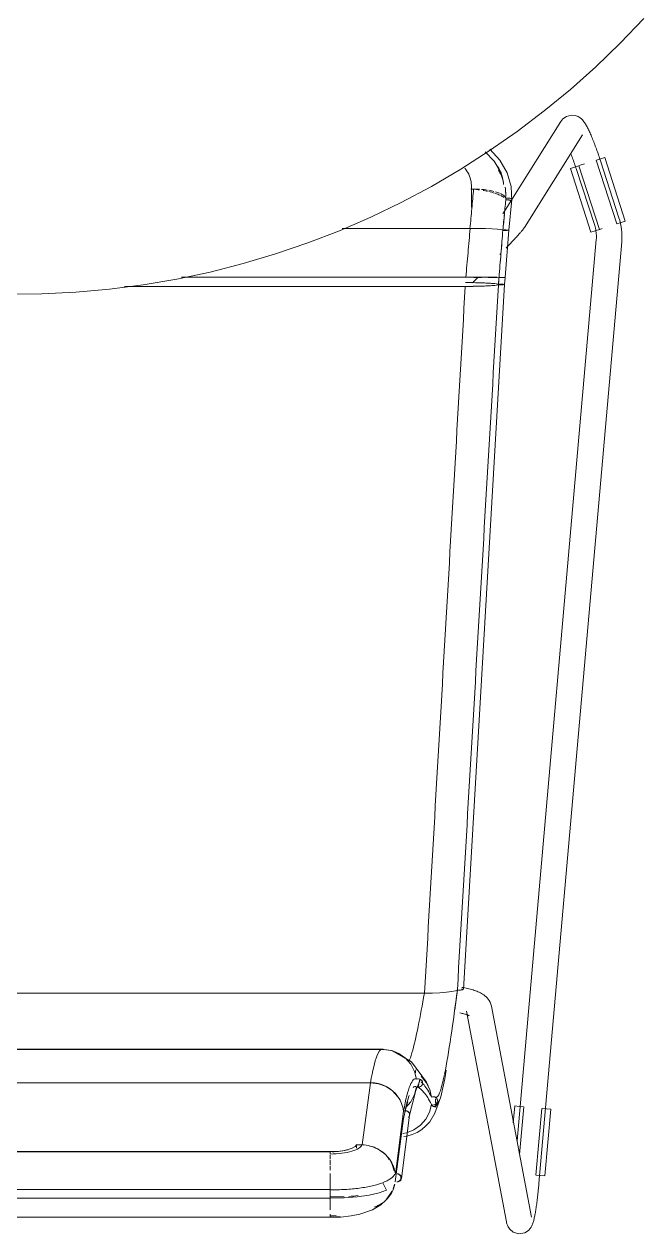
# Model space of a CAD drawing. Header units: millimetres. Extents: x 155927 to 295199, y -4084 to 97293.
# Drawn here: x 177876 to 178168, y 11464 to 12033 of the extents above; entities that cross this region are included whole.
import ezdxf

# ---------------------------------------------------------------- set-up
doc = ezdxf.new("R2010")
doc.units = ezdxf.units.MM
doc.header["$MEASUREMENT"] = 0
doc.layers.add('I-FURN', color=8, linetype='CONTINUOUS', lineweight=9)

msp = doc.modelspace()

# ---------------------------------------------------------------- linework, layer by layer
at = {"layer": 'I-FURN'}
for p, q in [((178156.52, 12024.28), (178167.56, 12035.86)), ((178145.03, 12013.15), (178156.52, 12024.28)), ((178133.09, 12002.49), (178145.03, 12013.15)), ((178120.75, 11992.32), (178133.09, 12002.49)), ((178108, 11982.64), (178120.75, 11992.32)), ((178128.5, 11987.41), (178105.46, 11950.65)), ((178129.39, 11988.54), (178128.5, 11987.41)), ((178129.39, 11988.54), (178131.12, 11989.76)), ((178131.12, 11989.76), (178133.35, 11990.35)), ((178133.35, 11990.35), (178135.32, 11990.17)), ((178135.32, 11990.17), (178136.7, 11989.65)), ((178136.7, 11989.65), (178137.62, 11989.09)), ((178137.62, 11989.09), (178138.25, 11988.57)), ((178138.25, 11988.57), (178138.71, 11988.1)), ((178138.71, 11988.1), (178139.08, 11987.67)), ((178139.08, 11987.67), (178139.39, 11987.27)), ((178139.39, 11987.27), (178139.67, 11986.88)), ((178139.67, 11986.88), (178139.92, 11986.49)), ((178139.92, 11986.49), (178140.17, 11986.1)), ((178140.17, 11986.1), (178140.4, 11985.7)), ((178094.88, 11973.49), (178108, 11982.64)), ((178111.36, 11937.46), (178138.67, 11981.04)), ((178140.4, 11985.7), (178140.63, 11985.29)), ((178140.63, 11985.29), (178140.86, 11984.87)), ((178140.86, 11984.87), (178141.09, 11984.43)), ((178141.09, 11984.43), (178141.32, 11983.97)), ((178141.32, 11983.97), (178141.55, 11983.5)), ((178141.55, 11983.5), (178141.78, 11983.01)), ((178141.78, 11983.01), (178142.02, 11982.5)), ((178142.02, 11982.5), (178142.26, 11981.97)), ((178142.26, 11981.97), (178142.5, 11981.42)), ((178142.5, 11981.42), (178142.74, 11980.86)), ((178142.74, 11980.86), (178142.99, 11980.28)), ((178142.99, 11980.28), (178143.23, 11979.69)), ((178143.23, 11979.69), (178143.48, 11979.08)), ((178143.48, 11979.08), (178143.73, 11978.45)), ((178143.73, 11978.45), (178143.98, 11977.81)), ((178143.98, 11977.81), (178144.24, 11977.16)), ((178144.24, 11977.16), (178144.49, 11976.49)), ((178144.49, 11976.49), (178144.75, 11975.82)), ((178144.75, 11975.82), (178145, 11975.13)), ((178145, 11975.13), (178145.26, 11974.43)), ((178081.41, 11964.87), (178094.88, 11973.49)), ((178097.18, 11968.65), (178092.92, 11973.11)), ((178099.86, 11969.23), (178095.12, 11974.38)), ((178103.25, 11963.22), (178099.86, 11969.23)), ((178133.3, 11972.16), (178133.53, 11971.53)), ((178133.53, 11971.53), (178133.77, 11970.9)), ((178133.77, 11970.9), (178134.01, 11970.25)), ((178134.01, 11970.25), (178134.24, 11969.59)), ((178134.24, 11969.59), (178134.48, 11968.93)), ((178134.48, 11968.93), (178134.71, 11968.26)), ((178145.14, 11969.14), (178154.82, 11939.13)), ((178145.25, 11969.18), (178147.23, 11969.81)), ((178145.26, 11974.43), (178145.51, 11973.72)), ((178145.51, 11973.72), (178145.76, 11973.01)), ((178145.76, 11973.01), (178146.02, 11972.28)), ((178146.02, 11972.28), (178146.27, 11971.55)), ((178146.27, 11971.55), (178146.52, 11970.82)), ((178146.52, 11970.82), (178146.76, 11970.08)), ((178146.76, 11970.08), (178147.01, 11969.35)), ((178147.01, 11969.35), (178147.16, 11968.89)), ((178147.23, 11969.81), (178149.18, 11970.45)), ((178149.18, 11970.45), (178158.87, 11940.44)), ((178067.6, 11956.79), (178081.41, 11964.87)), ((178100.54, 11962.82), (178097.18, 11968.65)), ((178133.02, 11965.23), (178134.98, 11965.86)), ((178133.02, 11965.23), (178142.71, 11935.22)), ((178134.71, 11968.26), (178134.94, 11967.58)), ((178134.94, 11967.58), (178135.18, 11966.89)), ((178134.98, 11965.86), (178136.95, 11966.5)), ((178135.18, 11966.89), (178135.41, 11966.2)), ((178135.41, 11966.2), (178135.63, 11965.51)), ((178135.63, 11965.51), (178135.74, 11965.18)), ((178135.74, 11965.18), (178144.46, 11938.36)), ((178146.75, 11936.53), (178137.07, 11966.53)), ((178139.64, 11967.37), (178137.16, 11966.57)), ((178155.87, 11942.07), (178147.16, 11968.89)), ((178105.12, 11956.7), (178103.25, 11963.22)), ((178053.47, 11949.27), (178067.6, 11956.79)), ((178086.41, 11955.57), (178087.46, 11955.57)), ((178086.47, 11947.06), (178086.47, 11956.82)), ((178105.41, 11949.79), (178105.12, 11956.7)), ((178039.06, 11942.32), (178053.47, 11949.27)), ((178105.25, 11950.31), (178101.19, 11943.83)), ((178105.53, 11950.68), (178104.11, 11936.19)), ((178024.38, 11935.96), (178039.06, 11942.32)), ((178155.88, 11942.03), (178155.87, 11942.07)), ((178156.21, 11940.94), (178155.88, 11942.03)), ((178156.5, 11939.83), (178156.21, 11940.94)), ((178009.46, 11930.18), (178024.38, 11935.96)), ((178085.76, 11937.02), (178025.65, 11937.02)), ((178025.65, 11937.02), (178085.76, 11937.02)), ((178089.52, 11937), (178085.76, 11937.02)), ((178085.88, 11937.02), (178089.52, 11936.99)), ((178089.62, 11936.99), (178093.06, 11936.92)), ((178093.06, 11936.92), (178089.62, 11936.99)), ((178096.15, 11936.81), (178093.06, 11936.92)), ((178093.12, 11936.92), (178096.16, 11936.81)), ((178098.63, 11936.66), (178096.15, 11936.81)), ((178096.2, 11936.8), (178098.64, 11936.66)), ((178100.37, 11936.48), (178098.63, 11936.66)), ((178098.65, 11936.65), (178100.37, 11936.48)), ((178100.37, 11936.48), (178101.26, 11936.28)), ((178101.26, 11936.28), (178100.37, 11936.48)), ((178101.73, 11936.29), (178101.26, 11936.28)), ((178101.26, 11936.28), (178101.73, 11936.29)), ((178101.27, 11936.1), (178101.75, 11936.09)), ((178101.74, 11936.09), (178101.27, 11936.1)), ((178102.23, 11936.29), (178101.73, 11936.29)), ((178101.73, 11936.29), (178102.22, 11936.29)), ((178102.24, 11936.09), (178101.74, 11936.09)), ((178101.75, 11936.09), (178102.24, 11936.09)), ((178102.22, 11936.29), (178102.72, 11936.29)), ((178102.72, 11936.29), (178102.23, 11936.29)), ((178102.24, 11936.09), (178102.73, 11936.09)), ((178102.73, 11936.09), (178102.24, 11936.09)), ((178104.11, 11936.19), (178102.28, 11913.99)), ((178103.17, 11936.28), (178102.72, 11936.29)), ((178102.72, 11936.29), (178103.17, 11936.28)), ((178102.73, 11936.09), (178103.19, 11936.1)), ((178103.18, 11936.1), (178102.73, 11936.09)), ((178103.56, 11936.26), (178103.17, 11936.28)), ((178103.17, 11936.28), (178103.55, 11936.26)), ((178103.55, 11936.26), (178103.85, 11936.24)), ((178103.85, 11936.24), (178103.56, 11936.26)), ((178103.86, 11936.14), (178103.56, 11936.12)), ((178103.57, 11936.12), (178103.86, 11936.14)), ((178104.04, 11936.22), (178103.85, 11936.24)), ((178103.86, 11936.14), (178104.05, 11936.17)), ((178104.04, 11936.17), (178103.86, 11936.14)), ((178104.04, 11936.22), (178104.11, 11936.19)), ((178104.11, 11936.19), (178104.04, 11936.22)), ((178104.11, 11936.19), (178104.04, 11936.17)), ((178104.05, 11936.17), (178104.11, 11936.19)), ((178109.36, 11934.93), (178109.1, 11934.64)), ((178109.6, 11935.21), (178109.36, 11934.93)), ((178109.83, 11935.48), (178109.6, 11935.21)), ((178110.04, 11935.73), (178109.83, 11935.48)), ((178110.24, 11935.97), (178110.04, 11935.73)), ((178110.43, 11936.2), (178110.24, 11935.97)), ((178110.61, 11936.43), (178110.43, 11936.2)), ((178110.79, 11936.65), (178110.61, 11936.43)), ((178110.96, 11936.88), (178110.79, 11936.65)), ((178111.15, 11937.13), (178110.96, 11936.88)), ((178111.36, 11937.46), (178111.15, 11937.13)), ((178144.66, 11935.85), (178142.71, 11935.22)), ((178144.46, 11938.36), (178144.65, 11937.73)), ((178144.65, 11937.73), (178144.81, 11937.09)), ((178146.64, 11936.49), (178144.66, 11935.85)), ((178144.81, 11937.09), (178144.95, 11936.44)), ((178144.95, 11936.44), (178145.07, 11935.79)), ((178145.07, 11935.79), (178145.16, 11935.13)), ((178145.16, 11935.13), (178145.22, 11934.47)), ((178148.02, 11936.94), (178146.85, 11936.56)), ((178156.91, 11939.81), (178154.94, 11939.17)), ((178156.74, 11938.71), (178156.5, 11939.83)), ((178156.93, 11937.59), (178156.74, 11938.71)), ((178158.87, 11940.44), (178156.91, 11939.81)), ((178157.08, 11936.46), (178156.93, 11937.59)), ((178157.19, 11935.32), (178157.08, 11936.46)), ((178157.25, 11934.18), (178157.19, 11935.32)), ((177994.32, 11925.01), (178009.46, 11930.18)), ((178104.08, 11929.15), (178103.64, 11928.68)), ((178104.51, 11929.61), (178104.08, 11929.15)), ((178104.94, 11930.07), (178104.51, 11929.61)), ((178105.35, 11930.51), (178104.94, 11930.07)), ((178105.75, 11930.95), (178105.35, 11930.51)), ((178106.14, 11931.37), (178105.75, 11930.95)), ((178106.52, 11931.79), (178106.14, 11931.37)), ((178106.89, 11932.19), (178106.52, 11931.79)), ((178107.25, 11932.58), (178106.89, 11932.19)), ((178107.59, 11932.96), (178107.25, 11932.58)), ((178107.92, 11933.32), (178107.59, 11932.96)), ((178108.24, 11933.67), (178107.92, 11933.32)), ((178145.2, 11931.81), (178107.92, 11507.46)), ((178108.54, 11934.01), (178108.24, 11933.67)), ((178108.83, 11934.33), (178108.54, 11934.01)), ((178109.1, 11934.64), (178108.83, 11934.33)), ((178118.21, 11487.43), (178157.15, 11930.76)), ((178145.25, 11932.49), (178145.2, 11931.83)), ((178145.2, 11931.83), (178145.2, 11931.81)), ((178145.22, 11934.47), (178145.25, 11933.81)), ((178145.25, 11933.81), (178145.26, 11933.15)), ((178145.26, 11933.15), (178145.25, 11932.49)), ((178157.15, 11930.76), (178157.23, 11931.89)), ((178157.23, 11931.89), (178157.26, 11933.04)), ((178157.26, 11933.04), (178157.25, 11934.18)), ((177978.99, 11920.45), (177994.32, 11925.01)), ((178100.38, 11925.23), (178099.9, 11924.73)), ((178103.19, 11928.2), (178102.74, 11927.72)), ((178103.64, 11928.68), (178103.19, 11928.2)), ((177963.48, 11916.5), (177978.99, 11920.45)), ((177932.06, 11910.49), (177947.83, 11913.18)), ((177947.83, 11913.18), (177963.48, 11916.5)), ((177950.08, 11914.05), (178083.82, 11914.05)), ((178083.82, 11914.05), (177950.08, 11914.05)), ((178083.82, 11914.05), (178087.61, 11914.05)), ((178087.61, 11914.05), (178083.82, 11914.05)), ((178087.04, 11911.38), (178089.62, 11914.05)), ((178087.61, 11914.05), (178091.17, 11914.05)), ((178091.17, 11914.05), (178087.61, 11914.05)), ((178091.17, 11913.93), (178087.61, 11913.93)), ((178087.61, 11913.93), (178091.17, 11913.93)), ((178091.17, 11914.05), (178094.3, 11914.04)), ((178094.31, 11914.04), (178091.17, 11914.05)), ((178096.79, 11913.95), (178094.29, 11913.94)), ((178094.29, 11913.94), (178096.79, 11913.95)), ((178094.31, 11914.04), (178096.81, 11914.03)), ((178096.81, 11914.03), (178094.31, 11914.04)), ((178098.54, 11913.97), (178096.79, 11913.95)), ((178096.79, 11913.95), (178098.54, 11913.97)), ((178096.81, 11914.03), (178098.55, 11914.01)), ((178098.56, 11914.01), (178096.81, 11914.03)), ((178098.55, 11914.01), (178099.44, 11914)), ((178099.44, 11914), (178098.56, 11914.01)), ((178099.44, 11914), (178099.91, 11914)), ((178099.92, 11914), (178099.44, 11914)), ((178099.91, 11913.98), (178099.44, 11913.98)), ((178099.44, 11913.98), (178099.91, 11913.98)), ((178099.91, 11914), (178100.41, 11914)), ((178100.4, 11913.98), (178099.91, 11913.98)), ((178099.91, 11913.98), (178100.41, 11913.98)), ((178100.41, 11914), (178099.92, 11914)), ((178100.89, 11913.98), (178100.4, 11913.98)), ((178100.41, 11914), (178100.9, 11914)), ((178100.9, 11914), (178100.41, 11914)), ((178100.41, 11913.98), (178100.9, 11913.98)), ((178101.35, 11913.98), (178100.89, 11913.98)), ((178100.9, 11914), (178101.35, 11914)), ((178101.36, 11914), (178100.9, 11914)), ((178100.9, 11913.98), (178101.35, 11913.98)), ((178101.35, 11914), (178101.73, 11914)), ((178101.73, 11913.98), (178101.35, 11913.98)), ((178101.35, 11913.98), (178101.73, 11913.98)), ((178101.74, 11914), (178101.36, 11914)), ((178101.73, 11914), (178102.03, 11913.99)), ((178102.02, 11913.99), (178101.73, 11913.98)), ((178101.73, 11913.98), (178102.03, 11913.99)), ((178102.03, 11913.99), (178101.74, 11914)), ((178102.01, 11910.63), (178102.28, 11913.99)), ((178102.21, 11913.99), (178102.02, 11913.99)), ((178102.03, 11913.99), (178102.21, 11913.99)), ((178102.03, 11913.99), (178102.22, 11913.99)), ((178102.22, 11913.99), (178102.03, 11913.99)), ((178102.21, 11913.99), (178102.28, 11913.99)), ((178102.28, 11913.99), (178102.21, 11913.99)), ((178102.22, 11913.99), (178102.28, 11913.99)), ((178102.28, 11913.99), (178102.22, 11913.99)), ((177884.28, 11906.21), (177900.26, 11907)), ((177900.26, 11907), (177916.2, 11908.42)), ((177916.2, 11908.42), (177932.06, 11910.49)), ((177923.27, 11909.74), (178083.55, 11909.74)), ((178083.55, 11909.74), (177923.27, 11909.74)), ((178102.01, 11910.63), (178082.72, 11578.72)), ((178083.55, 11909.74), (178087.34, 11909.76)), ((178087.35, 11911.5), (178083.66, 11911.53)), ((178087.34, 11909.76), (178090.9, 11909.84)), ((178090.9, 11911.42), (178087.35, 11911.5)), ((178094.02, 11911.3), (178090.9, 11911.42)), ((178090.9, 11909.84), (178094.03, 11909.97)), ((178096.51, 11911.13), (178094.02, 11911.3)), ((178094.03, 11909.97), (178096.54, 11910.13)), ((178098.26, 11910.94), (178096.51, 11911.13)), ((178096.54, 11910.13), (178098.28, 11910.32)), ((178099.17, 11910.73), (178098.26, 11910.94)), ((178098.28, 11910.32), (178099.17, 11910.53)), ((178099.64, 11910.74), (178099.17, 11910.73)), ((178099.17, 11910.53), (178099.64, 11910.52)), ((178100.13, 11910.74), (178099.64, 11910.74)), ((178099.64, 11910.52), (178100.14, 11910.52)), ((178100.62, 11910.74), (178100.13, 11910.74)), ((178100.14, 11910.52), (178100.63, 11910.53)), ((178101.07, 11910.73), (178100.62, 11910.74)), ((178100.63, 11910.53), (178101.08, 11910.54)), ((178101.46, 11910.71), (178101.07, 11910.73)), ((178101.08, 11910.54), (178101.46, 11910.55)), ((178101.75, 11910.69), (178101.46, 11910.71)), ((178101.46, 11910.55), (178101.75, 11910.58)), ((178101.94, 11910.66), (178101.75, 11910.69)), ((178101.75, 11910.58), (178101.94, 11910.6)), ((178102.01, 11910.63), (178101.94, 11910.66)), ((178101.94, 11910.6), (178102.01, 11910.63)), ((177868.28, 11906.06), (177884.28, 11906.21)), ((177680.9, 11577), (178064.3, 11577)), ((178064.3, 11577), (177680.9, 11577)), ((178064.3, 11577), (178068.07, 11577.06)), ((178068.07, 11577.06), (178064.38, 11577)), ((178068.07, 11577.06), (178071.61, 11577.22)), ((178071.61, 11577.22), (178068.13, 11577.06)), ((178071.61, 11577.22), (178074.71, 11577.45)), ((178074.71, 11577.45), (178071.65, 11577.22)), ((178074.71, 11577.45), (178077.2, 11577.77)), ((178077.2, 11577.77), (178074.74, 11577.46)), ((178077.2, 11577.77), (178078.95, 11578.13)), ((178078.95, 11578.13), (178077.21, 11577.77)), ((178079.85, 11578.53), (178078.95, 11578.13)), ((178078.95, 11578.13), (178079.85, 11578.53)), ((178079.85, 11578.53), (178080.32, 11578.52)), ((178080.33, 11578.52), (178079.85, 11578.53)), ((178080.32, 11578.52), (178080.82, 11578.51)), ((178080.82, 11578.51), (178080.33, 11578.52)), ((178080.82, 11578.51), (178081.31, 11578.52)), ((178081.32, 11578.52), (178080.82, 11578.51)), ((178081.31, 11578.52), (178081.77, 11578.54)), ((178081.77, 11578.54), (178081.32, 11578.52)), ((178081.77, 11578.54), (178082.15, 11578.58)), ((178082.16, 11578.57), (178081.77, 11578.54)), ((178082.18, 11578.87), (178081.8, 11578.9)), ((178081.81, 11578.9), (178082.19, 11578.87)), ((178082.62, 11579.63), (178081.91, 11579.75)), ((178082.15, 11578.58), (178082.45, 11578.62)), ((178082.46, 11578.62), (178082.16, 11578.57)), ((178082.47, 11578.83), (178082.18, 11578.87)), ((178082.19, 11578.87), (178082.48, 11578.83)), ((178083.31, 11579.5), (178082.62, 11579.63)), ((178082.72, 11578.72), (178082.66, 11578.78)), ((178082.66, 11578.78), (178082.72, 11578.72)), ((178083.99, 11579.37), (178083.31, 11579.5)), ((178084.66, 11579.23), (178083.99, 11579.37)), ((178085.31, 11579.07), (178084.66, 11579.23)), ((178085.96, 11578.91), (178085.31, 11579.07)), ((178086.59, 11578.74), (178085.96, 11578.91)), ((178087.2, 11578.56), (178086.59, 11578.74)), ((178087.81, 11578.36), (178087.2, 11578.56)), ((178088.4, 11578.16), (178087.81, 11578.36)), ((178088.98, 11577.94), (178088.4, 11578.16)), ((178089.55, 11577.7), (178088.98, 11577.94)), ((178090.11, 11577.45), (178089.55, 11577.7)), ((178090.66, 11577.18), (178090.11, 11577.45)), ((178091.2, 11576.89), (178090.66, 11577.18)), ((178091.74, 11576.56), (178091.2, 11576.89)), ((178092.27, 11576.21), (178091.74, 11576.56)), ((178092.81, 11575.8), (178092.27, 11576.21)), ((178093.34, 11575.35), (178092.81, 11575.8)), ((178093.86, 11574.83), (178093.34, 11575.35)), ((178094.37, 11574.24), (178093.86, 11574.83)), ((178094.85, 11573.55), (178094.37, 11574.24)), ((178095.29, 11572.76), (178094.85, 11573.55)), ((178095.65, 11571.86), (178095.29, 11572.76)), ((178095.91, 11570.88), (178095.65, 11571.86)), ((178114.73, 11471.58), (178095.91, 11570.88)), ((178081.57, 11567.62), (178081.08, 11567.71)), ((178082.04, 11567.52), (178081.57, 11567.62)), ((178082.49, 11567.41), (178082.04, 11567.52)), ((178082.91, 11567.31), (178082.49, 11567.41)), ((178083.3, 11567.2), (178082.91, 11567.31)), ((178083.67, 11567.09), (178083.3, 11567.2)), ((178084, 11566.98), (178083.67, 11567.09)), ((178084.31, 11566.88), (178084, 11566.98)), ((178084.12, 11568.64), (178102.94, 11469.35)), ((178084.58, 11566.77), (178084.31, 11566.88)), ((178084.81, 11566.68), (178084.58, 11566.77)), ((178085, 11566.59), (178084.81, 11566.68)), ((178085.16, 11566.52), (178085, 11566.59)), ((178085.24, 11566.47), (178085.16, 11566.52)), ((178085.32, 11566.43), (178085.24, 11566.47)), ((178085.34, 11566.41), (178085.32, 11566.43)), ((177700.21, 11550.5), (178045, 11550.5)), ((178045, 11550.5), (177700.21, 11550.5)), ((178044.46, 11550.66), (177739.66, 11550.66)), ((178044.46, 11550.65), (178049.49, 11549.86)), ((178045, 11550.5), (178048.78, 11550.02)), ((178048.79, 11550.03), (178045, 11550.5)), ((178048.78, 11550.02), (178052.35, 11548.66)), ((178052.36, 11548.67), (178048.79, 11550.03)), ((178049.49, 11549.86), (178052.67, 11548.49)), ((178049.65, 11549.79), (178058.3, 11544.67)), ((178052.35, 11548.66), (178055.49, 11546.49)), ((178055.49, 11546.5), (178052.36, 11548.67)), ((178058, 11543.62), (178055.49, 11546.5)), ((178055.49, 11546.49), (178058, 11543.61)), ((178059.75, 11540.23), (178058, 11543.62)), ((178058, 11543.61), (178059.75, 11540.23)), ((178058.3, 11544.67), (178065.28, 11535.14)), ((178060.65, 11536.51), (178059.75, 11540.23)), ((178060.29, 11531.16), (178062.46, 11536.48)), ((178060.65, 11536.51), (178061.12, 11536.67)), ((178061.12, 11536.67), (178060.65, 11536.51)), ((178061.12, 11536.67), (178061.61, 11536.71)), ((178061.61, 11536.71), (178061.12, 11536.67)), ((178061.33, 11532.72), (178062.16, 11536.61)), ((178061.61, 11536.71), (178062.1, 11536.63)), ((178062.11, 11536.63), (178061.61, 11536.71)), ((178062.1, 11536.63), (178062.55, 11536.43)), ((178062.56, 11536.43), (178062.11, 11536.63)), ((178062.55, 11536.43), (178062.94, 11536.11)), ((178062.94, 11536.11), (178062.56, 11536.43)), ((178062.83, 11537.9), (178065.22, 11535.06)), ((178065.23, 11535.06), (178062.83, 11537.9)), ((178071.99, 11528.22), (178073.88, 11536.74)), ((178073.88, 11536.74), (178074.61, 11540.81)), ((177706.25, 11534.9), (178038.96, 11534.9)), ((178038.96, 11534.9), (177706.25, 11534.9)), ((178038.96, 11534.9), (178035.1, 11505.63)), ((178042.73, 11534.43), (178038.96, 11534.9)), ((178046.28, 11533.11), (178042.73, 11534.43)), ((178049.39, 11531.03), (178046.28, 11533.11)), ((178051.88, 11528.29), (178049.39, 11531.03)), ((178057.32, 11519.54), (178060.29, 11531.16)), ((178059.75, 11529.29), (178060.65, 11533)), ((178061.12, 11532.85), (178060.65, 11533.01)), ((178060.65, 11533), (178061.12, 11532.84)), ((178061.61, 11532.81), (178061.12, 11532.85)), ((178061.12, 11532.84), (178061.61, 11532.8)), ((178062.1, 11532.89), (178061.61, 11532.81)), ((178061.61, 11532.8), (178062.11, 11532.89)), ((178062.55, 11533.09), (178062.1, 11532.89)), ((178062.11, 11532.89), (178062.56, 11533.09)), ((178062.94, 11533.41), (178062.55, 11533.09)), ((178062.56, 11533.09), (178062.94, 11533.4)), ((178062.94, 11536.11), (178063.23, 11535.71)), ((178063.23, 11535.71), (178062.94, 11536.11)), ((178063.23, 11533.81), (178062.94, 11533.41)), ((178062.94, 11533.4), (178063.23, 11533.81)), ((178063.23, 11535.71), (178063.42, 11535.25)), ((178063.42, 11535.25), (178063.23, 11535.71)), ((178063.42, 11534.27), (178063.23, 11533.81)), ((178063.23, 11533.81), (178063.42, 11534.27)), ((178063.42, 11535.25), (178063.48, 11534.76)), ((178063.49, 11534.76), (178063.42, 11535.25)), ((178063.48, 11534.76), (178063.42, 11534.27)), ((178063.42, 11534.27), (178063.49, 11534.76)), ((178065.22, 11535.06), (178066.86, 11531.73)), ((178066.87, 11531.74), (178065.23, 11535.06)), ((178065.28, 11535.14), (178066.17, 11533.39)), ((178066.86, 11531.73), (178067.66, 11528.12)), ((178067.66, 11528.12), (178066.87, 11531.74)), ((178055.49, 11523.02), (178058, 11525.9)), ((178056.49, 11525.93), (178055.74, 11523.49)), ((178058, 11525.9), (178059.75, 11529.29)), ((178067.66, 11528.12), (178068.13, 11528.27)), ((178068.13, 11528.27), (178067.66, 11528.12)), ((178068.13, 11528.27), (178068.63, 11528.3)), ((178068.63, 11528.3), (178068.13, 11528.27)), ((178068.63, 11528.3), (178069.12, 11528.21)), ((178069.12, 11528.21), (178068.63, 11528.3)), ((178069.12, 11528.21), (178069.57, 11528)), ((178069.57, 11528.01), (178069.12, 11528.21)), ((178069.31, 11520.59), (178071.99, 11528.22)), ((178069.68, 11523.39), (178069.49, 11527.24)), ((178069.91, 11525.01), (178069.52, 11524.7)), ((178069.52, 11524.7), (178069.91, 11525)), ((178069.95, 11527.69), (178069.57, 11528.01)), ((178069.57, 11528), (178069.95, 11527.69)), ((178070.21, 11525.4), (178069.91, 11525.01)), ((178069.91, 11525), (178070.21, 11525.4)), ((178069.95, 11527.69), (178070.24, 11527.28)), ((178070.24, 11527.29), (178069.95, 11527.69)), ((178070.4, 11525.85), (178070.21, 11525.4)), ((178070.21, 11525.4), (178070.41, 11525.85)), ((178070.42, 11526.83), (178070.24, 11527.29)), ((178070.24, 11527.28), (178070.42, 11526.82)), ((178070.48, 11526.34), (178070.4, 11525.85)), ((178070.41, 11525.85), (178070.48, 11526.34)), ((178070.48, 11526.34), (178070.42, 11526.83)), ((178070.42, 11526.82), (178070.48, 11526.34)), ((178050.66, 11491.83), (178054.51, 11521.53)), ((178053.48, 11489.84), (178057.34, 11519.62)), ((178055.74, 11523.49), (178054.36, 11517.2)), ((178055.47, 11521.72), (178054.98, 11521.68)), ((178055.97, 11521.64), (178055.47, 11521.72)), ((178056.42, 11521.45), (178055.97, 11521.64)), ((178056.8, 11521.15), (178056.42, 11521.45)), ((178057.09, 11520.76), (178056.8, 11521.15)), ((178057.28, 11520.32), (178057.09, 11520.76)), ((178057.1, 11518.94), (178057.28, 11519.39)), ((178057.35, 11519.85), (178057.28, 11520.32)), ((178057.28, 11519.39), (178057.35, 11519.85)), ((178064.96, 11517.69), (178066.7, 11521.01)), ((178066.7, 11521.01), (178067.6, 11524.64)), ((178066.81, 11516.48), (178069.31, 11520.59)), ((178067.6, 11524.64), (178068.08, 11524.47)), ((178068.08, 11524.47), (178067.61, 11524.64)), ((178068.51, 11523.71), (178069.68, 11523.39)), ((178069.07, 11524.51), (178068.57, 11524.43)), ((178068.57, 11524.43), (178069.07, 11524.5)), ((178069.52, 11524.7), (178069.07, 11524.51)), ((178069.07, 11524.5), (178069.52, 11524.7)), ((178106.87, 11523.94), (178106.17, 11516.04)), ((178106.87, 11523.94), (178108.91, 11523.76)), ((178108.91, 11523.76), (178110.98, 11523.58)), ((178109.13, 11501.09), (178111.1, 11523.57)), ((178119.55, 11522.82), (178116.79, 11491.41)), ((178119.67, 11522.81), (178121.74, 11522.63)), ((178123.78, 11522.45), (178121.02, 11491.04)), ((178121.74, 11522.63), (178123.78, 11522.45)), ((178050.64, 11488.29), (178054.49, 11517.98)), ((178056.8, 11518.56), (178057.1, 11518.94)), ((178059.4, 11512.69), (178062.48, 11514.86)), ((178062.48, 11514.86), (178064.96, 11517.69)), ((178063.1, 11512.83), (178065.07, 11514.52)), ((178065.07, 11514.52), (178066.81, 11516.48)), ((178055.88, 11511.29), (178054.14, 11510.92)), ((178054.14, 11510.92), (178055.88, 11511.28)), ((178054.6, 11509.62), (178056.02, 11509.77)), ((178055.88, 11511.28), (178059.4, 11512.69)), ((178056.02, 11509.77), (178058.53, 11510.43)), ((178058.53, 11510.43), (178060.9, 11511.46)), ((178060.9, 11511.46), (178063.1, 11512.83)), ((178020.03, 11502.44), (177725.18, 11502.44)), ((177725.18, 11502.38), (178020.03, 11502.38)), ((178023.07, 11502.55), (178020.03, 11502.44)), ((178025.92, 11502.86), (178023.07, 11502.55)), ((178028.41, 11503.37), (178025.92, 11502.86)), ((178030.39, 11504.05), (178028.41, 11503.37)), ((178031.74, 11504.83), (178030.39, 11504.05)), ((178032.38, 11505.69), (178031.74, 11504.83)), ((178032.38, 11504.03), (178032.38, 11505.69)), ((178035.1, 11505.63), (178032.38, 11505.69)), ((178020.03, 11500.85), (178020.03, 11499.11)), ((178020.03, 11498.53), (178020.03, 11496.06)), ((178020.03, 11495.54), (178020.03, 11493.7)), ((178020.03, 11492.07), (178020.03, 11488.51)), ((178051.1, 11491.82), (178051.41, 11494.26)), ((178118.98, 11491.22), (178116.91, 11491.4)), ((178121.02, 11491.04), (178118.98, 11491.22)), ((178020.03, 11484.51), (178020.03, 11488.32)), ((178020.03, 11488.32), (178020.03, 11484.51)), ((178046.46, 11484.26), (178044.7, 11487.8)), ((178117.91, 11484.28), (178117.98, 11485.03)), ((178117.98, 11485.03), (178118.05, 11485.77)), ((178118.05, 11485.77), (178118.12, 11486.52)), ((178118.12, 11486.52), (178118.19, 11487.28)), ((178118.19, 11487.28), (178118.21, 11487.43)), ((178020.03, 11484.54), (177725.18, 11484.54)), ((177725.18, 11480.57), (178020.03, 11480.57)), ((178020.03, 11484.43), (178020.03, 11480.58)), ((178020.03, 11484.2), (178020.03, 11484.43)), ((178020.03, 11483.87), (178020.03, 11484.2)), ((178020.03, 11483.45), (178020.03, 11483.87)), ((178020.03, 11482.98), (178020.03, 11483.45)), ((178020.03, 11482.48), (178020.03, 11482.98)), ((178020.03, 11481.99), (178020.03, 11482.48)), ((178020.03, 11481.54), (178020.03, 11481.99)), ((178020.03, 11481.15), (178020.03, 11481.54)), ((178020.03, 11480.84), (178020.03, 11481.15)), ((178020.03, 11480.64), (178020.03, 11480.84)), ((178020.03, 11477.79), (178020.03, 11480.82)), ((178020.03, 11480.82), (178020.03, 11477.8)), ((178020.03, 11480.57), (178026.57, 11480.67)), ((178020.03, 11480.57), (178020.03, 11480.64)), ((178026.57, 11480.67), (178032.69, 11481.16)), ((178032.69, 11481.16), (178038.31, 11482)), ((178038.31, 11482), (178043, 11483.1)), ((178043, 11483.1), (178046.46, 11484.26)), ((178043.85, 11477.46), (178046.32, 11479.76)), ((178046.32, 11479.76), (178049, 11483.65)), ((178049, 11483.65), (178049.1, 11483.85)), ((178117.25, 11478.59), (178117.34, 11479.27)), ((178117.34, 11479.27), (178117.42, 11479.96)), ((178117.42, 11479.96), (178117.51, 11480.66)), ((178117.51, 11480.66), (178117.59, 11481.36)), ((178117.59, 11481.36), (178117.67, 11482.08)), ((178117.67, 11482.08), (178117.75, 11482.81)), ((178117.75, 11482.81), (178117.83, 11483.54)), ((178117.83, 11483.54), (178117.91, 11484.28)), ((178020.03, 11477.64), (178020.03, 11475.06)), ((178033.92, 11472.95), (178039.96, 11475.07)), ((178039.96, 11475.07), (178043.85, 11477.46)), ((178116.43, 11473.19), (178116.53, 11473.72)), ((178116.53, 11473.72), (178116.62, 11474.27)), ((178116.62, 11474.27), (178116.71, 11474.84)), ((178116.71, 11474.84), (178116.8, 11475.42)), ((178116.8, 11475.42), (178116.89, 11476.03)), ((178116.89, 11476.03), (178116.99, 11476.65)), ((178116.99, 11476.65), (178117.08, 11477.28)), ((178117.08, 11477.28), (178117.16, 11477.93)), ((178117.16, 11477.93), (178117.25, 11478.59)), ((177725.18, 11471.54), (178020.03, 11471.54)), ((178020.03, 11473.03), (178020.03, 11471.55)), ((178020.03, 11471.54), (178020.03, 11471.71)), ((178020.03, 11471.54), (178025.06, 11471.65)), ((178025.06, 11471.65), (178029.88, 11472.16)), ((178029.88, 11472.16), (178033.92, 11472.95)), ((178103.02, 11468.93), (178102.94, 11469.35)), ((178103.16, 11468.42), (178103.02, 11468.93)), ((178103.37, 11467.8), (178103.16, 11468.42)), ((178114.87, 11467.45), (178115.09, 11467.93)), ((178115.09, 11467.93), (178115.26, 11468.36)), ((178115.26, 11468.36), (178115.4, 11468.76)), ((178115.4, 11468.76), (178115.53, 11469.16)), ((178115.53, 11469.16), (178115.64, 11469.55)), ((178115.64, 11469.55), (178115.75, 11469.95)), ((178115.75, 11469.95), (178115.85, 11470.37)), ((178115.85, 11470.37), (178115.95, 11470.8)), ((178115.95, 11470.8), (178116.05, 11471.24)), ((178116.05, 11471.24), (178116.15, 11471.7)), ((178116.15, 11471.7), (178116.24, 11472.18)), ((178116.24, 11472.18), (178116.34, 11472.67)), ((178116.34, 11472.67), (178116.43, 11473.19)), ((178103.75, 11467), (178103.37, 11467.8)), ((178104.5, 11465.91), (178103.75, 11467)), ((178106.07, 11464.59), (178104.5, 11465.91)), ((178106.07, 11464.59), (178108.82, 11463.76)), ((178108.82, 11463.76), (178111.58, 11464.24)), ((178111.58, 11464.24), (178113.24, 11465.28)), ((178113.24, 11465.28), (178114.09, 11466.19)), ((178114.09, 11466.19), (178114.57, 11466.89)), ((178114.57, 11466.89), (178114.87, 11467.45))]:
    msp.add_line(p, q, dxfattribs=at)
for centre, major_axis, ratio, start_param, end_param in [((178038.83, 11519.84), (-15.78, 0), 0.955139, 3.737469, 4.704147), ((178038.83, 11519.84), (-15.78, 0), 0.955139, 3.495799, 3.737346), ((178038.83, 11519.84), (-15.78, 0), 0.955139, 3.254129, 3.495629), ((178055.39, 11519.85), (-1.96, 0), 0.955139, 2.379629, 4.923331), ((178020.03, 11487.29), (0, -15.75), 0.000004, 2.669107, 2.851347), ((178020.03, 11475.81), (12.4, 0), 0.287441, 4.712389, 4.932602)]:
    msp.add_ellipse(centre, major_axis=major_axis, ratio=ratio, start_param=start_param, end_param=end_param, dxfattribs=at)
for points in [[(178092.87, 11973.09), (178093.33, 11972.7), (178093.79, 11972.31), (178094.24, 11971.92)], [(178087.46, 11955.57), (178087.2, 11952.55), (178086.66, 11946.4), (178086.07, 11940.16), (178085.76, 11937.02)], [(178086.46, 11957.09), (178086.48, 11956.59), (178086.46, 11956.08), (178086.41, 11955.57)], [(178087.46, 11955.57), (178088.41, 11955.57), (178089.33, 11955.53), (178090.24, 11955.47)], [(178090.3, 11955.16), (178089.83, 11955.22), (178089.35, 11955.28), (178088.87, 11955.32)], [(178091.18, 11955.41), (178092.08, 11955.33), (178092.96, 11955.23), (178093.81, 11955.11)], [(178093.99, 11954.51), (178093.34, 11954.65), (178092.67, 11954.79), (178091.99, 11954.91)], [(178097.24, 11953.66), (178096.44, 11953.91), (178095.56, 11954.14), (178094.64, 11954.35)], [(178094.66, 11954.97), (178095.51, 11954.83), (178096.31, 11954.66), (178097.05, 11954.47)], [(178099.87, 11952.67), (178099.23, 11952.96), (178098.49, 11953.24), (178097.67, 11953.5)], [(178097.71, 11954.29), (178098.44, 11954.09), (178099.08, 11953.85), (178099.68, 11953.6)], [(178101.69, 11951.59), (178101.28, 11951.92), (178100.76, 11952.24), (178100.11, 11952.55)], [(178102.35, 11956.52), (178102.54, 11955.29), (178102.58, 11954.03), (178102.59, 11952.77)], [(178102.66, 11952.07), (178102.64, 11952.97), (178102.58, 11953.87), (178102.48, 11954.76)], [(178102.7, 11951.24), (178102.46, 11948.8), (178101.98, 11943.84), (178101.5, 11938.81), (178101.26, 11936.28)], [(178105.35, 11949.93), (178105.31, 11949.98), (178105.19, 11950.07), (178104.89, 11950.21), (178104.5, 11950.32), (178104.05, 11950.42), (178103.56, 11950.48), (178103.06, 11950.51), (178102.74, 11950.51), (178102.59, 11950.51)], [(178101.98, 11943.18), (178101.75, 11940.9), (178101.52, 11938.59), (178101.29, 11936.28)], [(178085.88, 11937.02), (178085.54, 11933.2), (178085.19, 11929.38), (178084.85, 11925.55)], [(178099.44, 11914), (178099.75, 11917.72), (178100.35, 11925.15), (178100.95, 11932.58), (178101.26, 11936.28)], [(178084.85, 11925.55), (178084.51, 11921.72), (178084.16, 11917.89), (178083.82, 11914.05)], [(178099.44, 11914), (178099.4, 11913.42), (178099.31, 11912.26), (178099.22, 11911.11), (178099.17, 11910.53)], [(178099.44, 11913.98), (178099.39, 11913.44), (178099.3, 11912.36), (178099.21, 11911.27), (178099.17, 11910.73)], [(178083.55, 11909.74), (178080.36, 11854.21), (178077.16, 11798.68), (178073.97, 11743.25)], [(178079.85, 11578.53), (178083.07, 11633.77), (178089.51, 11744.36), (178095.95, 11855.13), (178099.17, 11910.53)], [(178099.17, 11910.73), (178099.76, 11910.75), (178101.27, 11910.74), (178102.01, 11910.67), (178102.01, 11910.63)], [(178073.97, 11743.25), (178070.77, 11687.78), (178067.58, 11632.36), (178064.38, 11577)], [(178079.84, 11578.52), (178079.44, 11575.4), (178079.05, 11572.24), (178078.65, 11569.12)], [(178045, 11550.5), (178044.82, 11550.6), (178044.64, 11550.65), (178044.46, 11550.65)], [(178060.65, 11536.51), (178059.62, 11537.06), (178057.58, 11535.09), (178055.53, 11527.03), (178054.51, 11521.53)], [(178060.25, 11540.98), (178060.2, 11540.51), (178060.14, 11540.04), (178060.09, 11539.58)], [(178060.65, 11533.01), (178060.1, 11533.3), (178059.56, 11533.16), (178059.01, 11532.59)], [(178057.11, 11528.85), (178056.45, 11526.96), (178055.79, 11524.15), (178055.13, 11521.11)], [(178034.85, 11505.61), (178034.72, 11505.06), (178033.78, 11503.96), (178030.46, 11502.56), (178025.66, 11501.6), (178021.92, 11501.34), (178020.03, 11501.31)], [(178020.87, 11502.39), (178023.65, 11502.44), (178026.19, 11502.8), (178028.41, 11503.33)], [(178050.66, 11491.83), (178050.51, 11493.07), (178049.93, 11495.44), (178048.17, 11498.78), (178045.64, 11501.62), (178042.49, 11503.81), (178038.89, 11505.23), (178036.39, 11505.59), (178035.1, 11505.63)], [(178048.68, 11497.34), (178049.37, 11496.08), (178049.78, 11494.72), (178050.12, 11493.33)], [(178050.46, 11491.84), (178050.11, 11491.11), (178048.8, 11489.7), (178046.33, 11488.44), (178044.87, 11487.87)], [(178050.19, 11486.95), (178050.04, 11486.27), (178049.83, 11485.59), (178049.58, 11484.94)], [(178026.63, 11481.21), (178024.45, 11481.1), (178022.25, 11481.07), (178020.03, 11481.11)], [(178033.18, 11481.79), (178031.77, 11481.61), (178030.32, 11481.44), (178028.84, 11481.33)], [(178024.63, 11471.82), (178023.16, 11471.69), (178021.61, 11471.62), (178020.03, 11471.63)]]:
    msp.add_open_spline(points, degree=3, dxfattribs=at)
for points, knots in [([(178083.3, 11965.46), (178084.07, 11964.56), (178086, 11961.56), (178086.63, 11957.96), (178086.41, 11955.57)], [0.5, 0.5, 0.5, 0.5, 0.6666667, 1, 1, 1, 1]), ([(178098.49, 11966.7), (178099.06, 11965.81), (178100.72, 11962.99), (178101.34, 11959.88), (178101.62, 11957.74)], [0.591443, 0.591443, 0.591443, 0.591443, 0.6666667, 0.8236682, 0.8236682, 0.8236682, 0.8236682]), ([(178101.62, 11958.84), (178101.23, 11960.19), (178100.5, 11962.15), (178099.49, 11963.98), (178099.14, 11964.55)], [0.2297626, 0.2297626, 0.2297626, 0.2297626, 0.3333333, 0.3824546, 0.3824546, 0.3824546, 0.3824546]), ([(178100.18, 11953.39), (178100.86, 11953.07), (178101.99, 11952.38), (178102.55, 11951.63), (178102.7, 11951.24)], [0.6690305, 0.6690305, 0.6690305, 0.6690305, 0.8333333, 1, 1, 1, 1]), ([(178102.7, 11951.24), (178102.84, 11951.26), (178103.12, 11951.29), (178103.55, 11951.31), (178103.92, 11951.3), (178104.21, 11951.27), (178104.48, 11951.24), (178104.73, 11951.19), (178104.96, 11951.13), (178105.15, 11951.06), (178105.35, 11950.96), (178105.45, 11950.88), (178105.48, 11950.83)], [0, 0, 0, 0, 0.0555556, 0.1111111, 0.1666667, 0.1944444, 0.2222222, 0.2777778, 0.3055556, 0.3333333, 0.3888889, 0.4444444, 0.4444444, 0.4444444, 0.4444444]), ([(178099.44, 11913.98), (178099.74, 11917.67), (178100.19, 11923.01), (178100.63, 11928.34), (178100.76, 11929.99)], [0, 0, 0, 0, 0.5, 0.7233886, 0.7233886, 0.7233886, 0.7233886]), ([(178099.17, 11910.53), (178098.9, 11910.39), (178097.51, 11910.18), (178094.15, 11909.96), (178090.98, 11909.83), (178087.38, 11909.76), (178084.83, 11909.74), (178083.55, 11909.74)], [-1, -1, -1, -1, -0.666667, -0.5, -0.333333, -0.166667, 0, 0, 0, 0]), ([(178083.66, 11911.53), (178086.18, 11911.52), (178089.95, 11911.47), (178094.13, 11911.3), (178097.48, 11911.08), (178098.88, 11910.87), (178099.17, 11910.73)], [-0.996036, -0.996036, -0.996036, -0.996036, -0.6666667, -0.5, -0.3333333, 0, 0, 0, 0]), ([(178102.01, 11910.63), (178102.01, 11910.61), (178101.87, 11910.58), (178101.48, 11910.55), (178101.1, 11910.54), (178100.64, 11910.52), (178100.14, 11910.52), (178099.64, 11910.52), (178099.32, 11910.53), (178099.17, 11910.53)], [-0.498493, -0.498493, -0.498493, -0.498493, -0.375, -0.3125, -0.25, -0.1875, -0.125, -0.0625, 0, 0, 0, 0]), ([(178064.3, 11577), (178063.33, 11571.62), (178061.38, 11560.84), (178058.95, 11550.12), (178057.49, 11545.88), (178057, 11544.73)], [0, 0, 0, 0, 0.25, 0.5, 0.625, 0.625, 0.625, 0.625]), ([(178079.85, 11578.53), (178078.84, 11570.98), (178076.83, 11555.95), (178074.82, 11543.77), (178073.83, 11539.02)], [0, 0, 0, 0, 0.25, 0.494112, 0.494112, 0.494112, 0.494112]), ([(178044.46, 11550.65), (178043.63, 11550.66), (178041.8, 11548.27), (178039.97, 11540.63), (178038.96, 11534.9)], [0.0892847, 0.0892847, 0.0892847, 0.0892847, 0.5, 1, 1, 1, 1]), ([(178073.75, 11538.68), (178072.74, 11533.87), (178071.31, 11528.35), (178069.89, 11527.98), (178069.49, 11528.01)], [0.5, 0.5, 0.5, 0.5, 0.75, 0.8499411, 0.8499411, 0.8499411, 0.8499411]), ([(178067.61, 11524.64), (178066.45, 11527.04), (178064.35, 11530.47), (178062.26, 11532.25), (178061.33, 11532.72)], [0, 0, 0, 0, 0.5, 0.9025383, 0.9025383, 0.9025383, 0.9025383]), ([(178067.66, 11528.12), (178066.49, 11530.53), (178064.86, 11533.19), (178063.23, 11534.86), (178062.78, 11535.25)], [0, 0, 0, 0, 0.5, 0.6963068, 0.6963068, 0.6963068, 0.6963068]), ([(178071.38, 11526.84), (178071.14, 11526.21), (178069.89, 11523.31), (178068.63, 11523.08), (178067.6, 11524.64)], [0.6929173, 0.6929173, 0.6929173, 0.6929173, 0.75, 1, 1, 1, 1]), ([(178038.63, 11505.07), (178039.87, 11504.75), (178043.39, 11503.32), (178046.69, 11500.86), (178047.83, 11498.71)], [-0.8333333, -0.8333333, -0.8333333, -0.8333333, -0.6666667, -0.3333333, -0.3333333, -0.3333333, -0.3333333]), ([(178051.91, 11491.92), (178052.03, 11491.88), (178052.26, 11491.78), (178052.68, 11491.5), (178053.13, 11490.96), (178053.38, 11490.08), (178053.15, 11489.3), (178052.76, 11488.79), (178052.38, 11488.49), (178051.92, 11488.3), (178051.59, 11488.27), (178051.42, 11488.26)], [-0.8125, -0.8125, -0.8125, -0.8125, -0.765625, -0.71875, -0.625, -0.5, -0.375, -0.3125, -0.25, -0.1875, -0.125, -0.125, -0.125, -0.125]), ([(178051.52, 11488.24), (178051.66, 11488.24), (178051.88, 11488.26), (178052.17, 11488.33), (178052.44, 11488.42), (178052.76, 11488.61), (178053.08, 11488.89), (178053.31, 11489.25), (178053.45, 11489.6), (178053.49, 11489.91), (178053.5, 11490.18), (178053.46, 11490.45), (178053.39, 11490.7), (178053.28, 11490.95), (178053.09, 11491.26), (178052.76, 11491.59), (178052.37, 11491.83), (178052.01, 11491.94), (178051.75, 11491.99), (178051.59, 11492.01), (178051.52, 11492.01)], [0.1111111, 0.1111111, 0.1111111, 0.1111111, 0.1666667, 0.1944444, 0.2222222, 0.2777778, 0.3333333, 0.3888889, 0.4444444, 0.4791667, 0.5138889, 0.5486111, 0.5833333, 0.6180556, 0.6527778, 0.7222222, 0.7916667, 0.8263889, 0.8611111, 0.8888889, 0.8888889, 0.8888889, 0.8888889]), ([(178044.7, 11487.8), (178043.28, 11487.26), (178039.95, 11486.26), (178033.88, 11485.17), (178027.03, 11484.54), (178022.38, 11484.46), (178020.03, 11484.51)], [0.3397465, 0.3397465, 0.3397465, 0.3397465, 0.5, 0.6666667, 0.8333333, 0.9999948, 0.9999948, 0.9999948, 0.9999948]), ([(178045.53, 11479.03), (178046.48, 11479.82), (178048.15, 11481.63), (178049.75, 11484.45), (178050.22, 11486.36), (178050.38, 11487.1)], [0.5, 0.5, 0.5, 0.5, 0.6666667, 0.8333333, 0.9365189, 0.9365189, 0.9365189, 0.9365189]), ([(178040.9, 11476.38), (178041.41, 11476.56), (178042.76, 11477.13), (178044.02, 11477.87), (178044.74, 11478.4)], [0.260519, 0.260519, 0.260519, 0.260519, 0.3333333, 0.4544474, 0.4544474, 0.4544474, 0.4544474])]:
    msp.add_open_spline(points, degree=3, knots=knots, dxfattribs=at)

doc.saveas('drawing.dxf')
